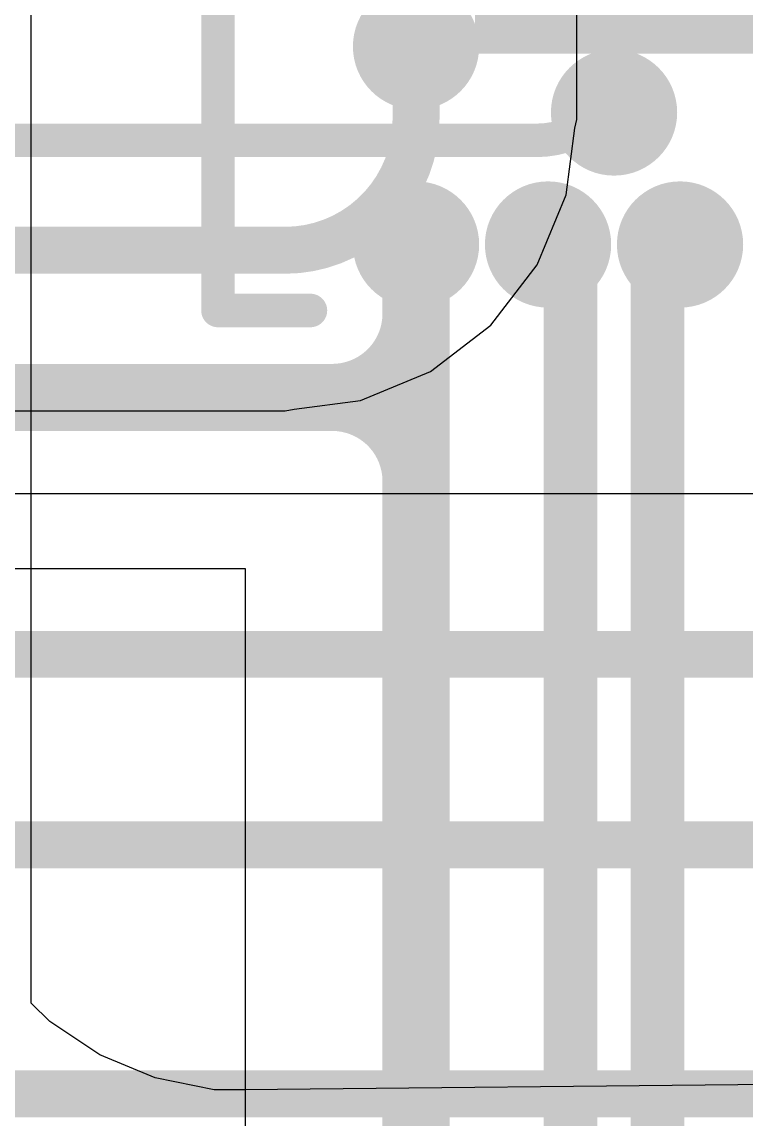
# Model space of a CAD drawing. Header units: inches. Extents: x -2 to 5376, y -4 to 5426.
# Drawn here: x 119.344 to 122.087, y 32.607 to 36.763 of the extents above; entities that cross this region are included whole.
import ezdxf

# ---------------------------------------------------------------- set-up
doc = ezdxf.new("R2010")
doc.units = ezdxf.units.IN
for name, color, linetype in [('Bottom Layer', 5, 'Continuous'), ('Layer 2', 76, 'Continuous'), ('Top Layer', 1, 'Continuous'), ('Top Overlay', 2, 'Continuous'), ('Top Paste', 8, 'Continuous'), ('Top Solder', 216, 'Continuous')]:
    doc.layers.add(name, color=color, linetype=linetype)

# ---------------------------------------------------------------- blocks, each defined once
blk = doc.blocks.new('AQFN_73_EP_7_7__144')
at = {"layer": 'Top Layer'}
blk.add_hatch(color=1, dxfattribs=at).paths.add_polyline_path([(-2.425, 2.425), (2.425, 2.425), (2.425, -2.425), (-2.425, -2.425)])
h = blk.add_hatch(color=1, dxfattribs=at)
edge = h.paths.add_edge_path()
edge.add_arc((-2.75, -2.5), 0.1375, 0, 360)
h = blk.add_hatch(color=1, dxfattribs=at)
edge = h.paths.add_edge_path()
edge.add_arc((-2, -2.75), 0.1375, 0, 360)
h = blk.add_hatch(color=1, dxfattribs=at)
edge = h.paths.add_edge_path()
edge.add_arc((-2.75, -3.25), 0.1375, 0, 360)
h = blk.add_hatch(color=1, dxfattribs=at)
edge = h.paths.add_edge_path()
edge.add_arc((-2.25, -3.25), 0.1375, 0, 360)
h = blk.add_hatch(color=1, dxfattribs=at)
edge = h.paths.add_edge_path()
edge.add_arc((-1.75, -3.25), 0.1375, 0, 360)
at = {"layer": 'Top Paste'}
h = blk.add_hatch(color=8, dxfattribs=at)
edge = h.paths.add_edge_path()
edge.add_arc((-2.75, -2.5), 0.1375, 0, 360)
h = blk.add_hatch(color=8, dxfattribs=at)
edge = h.paths.add_edge_path()
edge.add_arc((-2, -2.75), 0.1375, 0, 360)
h = blk.add_hatch(color=8, dxfattribs=at)
edge = h.paths.add_edge_path()
edge.add_arc((-2.75, -3.25), 0.1375, 0, 360)
h = blk.add_hatch(color=8, dxfattribs=at)
edge = h.paths.add_edge_path()
edge.add_arc((-2.25, -3.25), 0.1375, 0, 360)
h = blk.add_hatch(color=8, dxfattribs=at)
edge = h.paths.add_edge_path()
edge.add_arc((-1.75, -3.25), 0.1375, 0, 360)
at = {"layer": 'Top Solder'}
blk.add_hatch(color=216, dxfattribs=at).paths.add_polyline_path([(-2.5266, 2.5266), (2.5266, 2.5266), (2.5266, -2.5266), (-2.5266, -2.5266)])
h = blk.add_hatch(color=216, dxfattribs=at)
edge = h.paths.add_edge_path()
edge.add_arc((-2.75, -2.5), 0.2391, 0, 360)
h = blk.add_hatch(color=216, dxfattribs=at)
edge = h.paths.add_edge_path()
edge.add_arc((-2, -2.75), 0.2391, 0, 360)
h = blk.add_hatch(color=216, dxfattribs=at)
edge = h.paths.add_edge_path()
edge.add_arc((-2.75, -3.25), 0.2391, 0, 360)
h = blk.add_hatch(color=216, dxfattribs=at)
edge = h.paths.add_edge_path()
edge.add_arc((-2.25, -3.25), 0.2391, 0, 360)
h = blk.add_hatch(color=216, dxfattribs=at)
edge = h.paths.add_edge_path()
edge.add_arc((-1.75, -3.25), 0.2391, 0, 360)
at = {"layer": 'Top Overlay'}
for points in [[(-3.5, -3.5, 0.127, 0.127, 0), (-3.5, -2.15, 0.127, 0.127, 0)], [(-3.5, -3.5, 0.127, 0.127, 0), (-3.15, -3.5, 0.127, 0.127, 0)]]:
    blk.add_lwpolyline(points, format="xyseb", dxfattribs=at)
for points in [[(-3.5318, -3.5, 0.0635, 0.0635, 1), (-3.4683, -3.5, 0.0635, 0.0635, 1)], [(-3.5318, -3.5, 0.0635, 0.0635, 1), (-3.4683, -3.5, 0.0635, 0.0635, 1)], [(-3.1817, -3.5, 0.0635, 0.0635, 1), (-3.1182, -3.5, 0.0635, 0.0635, 1)]]:
    blk.add_lwpolyline(points, format="xyseb", close=True, dxfattribs=at)

msp = doc.modelspace()

# ---------------------------------------------------------------- linework, layer by layer
at = {"layer": 'Bottom Layer'}
for p, q in [((121.4452, 36.3943), (121.4452, 38.1704)), ((121.4385, 36.3606), (121.4452, 36.3943)), ((121.4054, 36.1091), (121.4385, 36.3606)), ((121.2953, 35.8432), (121.4054, 36.1091)), ((121.1201, 35.615), (121.2953, 35.8432)), ((120.8919, 35.4398), (121.1201, 35.615)), ((120.6261, 35.3297), (120.8919, 35.4398)), ((120.3745, 35.2966), (120.6261, 35.3297)), ((115.714, 35.2899), (120.3408, 35.2899)), ((120.3408, 35.2899), (120.3745, 35.2966)), ((123.478, 34.9765), (111.3526, 34.9765))]:
    msp.add_line(p, q, dxfattribs=at)
for points in [[(120.8366, 36.3943, 0.1778, 0.1778, 0), (120.8366, 38.1704, 0.1778, 0.1778, 0)], [(120.8366, 36.3943, 0.1778, 0.1778, -0.414214), (120.3408, 35.8985, 0.1778, 0.1778, 0)], [(115.714, 35.8985, 0.1778, 0.1778, 0), (120.3408, 35.8985, 0.1778, 0.1778, 0)], [(111.2154, 34.3679, 0.1778, 0.1778, 0), (123.5622, 34.3679, 0.1778, 0.1778, 0)], [(112.0137, 33.6459, 0.1778, 0.1778, 0), (124.1305, 33.6459, 0.1778, 0.1778, 0)], [(109.93, 32.7026, 0.1778, 0.1778, 0), (124.6836, 32.7026, 0.1778, 0.1778, 0)]]:
    msp.add_lwpolyline(points, format="xyseb", dxfattribs=at)
for points in [[(120.7922, 36.3943, 0.0889, 0.0889, 1), (120.8811, 36.3943, 0.0889, 0.0889, 1)], [(120.7922, 36.3943, 0.0889, 0.0889, 1), (120.8811, 36.3943, 0.0889, 0.0889, 1)], [(120.2964, 35.8985, 0.0889, 0.0889, 1), (120.3853, 35.8985, 0.0889, 0.0889, 1)], [(120.2964, 35.8985, 0.0889, 0.0889, 1), (120.3853, 35.8985, 0.0889, 0.0889, 1)]]:
    msp.add_lwpolyline(points, format="xyseb", close=True, dxfattribs=at)
at = {"layer": 'Layer 2'}
for p, q in [((119.379, 33.047), (119.379, 38.0618)), ((119.4492, 32.9768), (119.379, 33.047)), ((119.6386, 32.8503), (119.4492, 32.9768)), ((119.849, 32.7631), (119.6386, 32.8503)), ((120.0724, 32.7187), (119.849, 32.7631)), ((124.8366, 32.766), (120.1863, 32.7187)), ((120.1863, 32.7187), (120.0724, 32.7187))]:
    msp.add_line(p, q, dxfattribs=at)
at = {"layer": 'Top Layer'}
for p, q in [((118.9423, 34.6936), (120.1892, 34.6936)), ((120.1892, 34.6936), (120.1892, 26.7441))]:
    msp.add_line(p, q, dxfattribs=at)
for points in [[(121.5465, 36.4204, 0.127, 0.127, -0.198912), (121.2916, 36.3148, 0.127, 0.127, 0)], [(121.5465, 36.4204, 0.127, 0.127, 0), (121.5866, 36.4204, 0.127, 0.127, 0)], [(118.3045, 36.3148, 0.127, 0.127, 0), (121.2916, 36.3148, 0.127, 0.127, 0)], [(120.8366, 35.6586, 0.254, 0.254, 0), (120.8366, 35.9204, 0.254, 0.254, 0)], [(121.3366, 35.9204, 0.2032, 0.2032, -0.414214), (121.4215, 35.8355, 0.2032, 0.2032, 0)], [(121.7517, 35.8355, 0.2032, 0.2032, -0.414214), (121.8366, 35.9204, 0.2032, 0.2032, 0)], [(121.4215, 28.3379, 0.2032, 0.2032, 0), (121.4215, 35.8355, 0.2032, 0.2032, 0)], [(121.7517, 28.3379, 0.2032, 0.2032, 0), (121.7517, 35.8355, 0.2032, 0.2032, 0)], [(120.8366, 35.6586, 0.254, 0.254, -0.414214), (120.5191, 35.3411, 0.254, 0.254, 0)], [(120.8366, 35.0236, 0.254, 0.254, 0), (120.8366, 35.6586, 0.254, 0.254, 0)], [(118.2057, 35.3411, 0.254, 0.254, 0), (120.5191, 35.3411, 0.254, 0.254, 0)], [(120.5191, 35.3411, 0.254, 0.254, -0.414214), (120.8366, 35.0236, 0.254, 0.254, 0)], [(120.8366, 26.7441, 0.254, 0.254, 0), (120.8366, 35.0236, 0.254, 0.254, 0)]]:
    msp.add_lwpolyline(points, format="xyseb", dxfattribs=at)
for points in [[(121.5148, 36.4204, 0.0635, 0.0635, 1), (121.5783, 36.4204, 0.0635, 0.0635, 1)], [(121.5148, 36.4204, 0.0635, 0.0635, 1), (121.5783, 36.4204, 0.0635, 0.0635, 1)], [(121.5548, 36.4204, 0.0635, 0.0635, 1), (121.6183, 36.4204, 0.0635, 0.0635, 1)], [(121.2598, 36.3148, 0.0635, 0.0635, 1), (121.3233, 36.3148, 0.0635, 0.0635, 1)], [(121.2598, 36.3148, 0.0635, 0.0635, 1), (121.3233, 36.3148, 0.0635, 0.0635, 1)], [(120.7731, 35.9204, 0.127, 0.127, 1), (120.9001, 35.9204, 0.127, 0.127, 1)], [(121.2858, 35.9204, 0.1016, 0.1016, 1), (121.3874, 35.9204, 0.1016, 0.1016, 1)], [(121.7858, 35.9204, 0.1016, 0.1016, 1), (121.8874, 35.9204, 0.1016, 0.1016, 1)], [(121.3707, 35.8355, 0.1016, 0.1016, 1), (121.4723, 35.8355, 0.1016, 0.1016, 1)], [(121.3707, 35.8355, 0.1016, 0.1016, 1), (121.4723, 35.8355, 0.1016, 0.1016, 1)], [(121.7009, 35.8355, 0.1016, 0.1016, 1), (121.8025, 35.8355, 0.1016, 0.1016, 1)], [(121.7009, 35.8355, 0.1016, 0.1016, 1), (121.8025, 35.8355, 0.1016, 0.1016, 1)], [(120.7731, 35.6586, 0.127, 0.127, 1), (120.9001, 35.6586, 0.127, 0.127, 1)], [(120.7731, 35.6586, 0.127, 0.127, 1), (120.9001, 35.6586, 0.127, 0.127, 1)], [(120.7731, 35.6586, 0.127, 0.127, 1), (120.9001, 35.6586, 0.127, 0.127, 1)], [(120.4556, 35.3411, 0.127, 0.127, 1), (120.5826, 35.3411, 0.127, 0.127, 1)], [(120.4556, 35.3411, 0.127, 0.127, 1), (120.5826, 35.3411, 0.127, 0.127, 1)], [(120.4556, 35.3411, 0.127, 0.127, 1), (120.5826, 35.3411, 0.127, 0.127, 1)], [(120.7731, 35.0236, 0.127, 0.127, 1), (120.9001, 35.0236, 0.127, 0.127, 1)], [(120.7731, 35.0236, 0.127, 0.127, 1), (120.9001, 35.0236, 0.127, 0.127, 1)], [(120.7731, 35.0236, 0.127, 0.127, 1), (120.9001, 35.0236, 0.127, 0.127, 1)]]:
    msp.add_lwpolyline(points, format="xyseb", close=True, dxfattribs=at)

# ---------------------------------------------------------------- block references
msp.add_blockref('AQFN_73_EP_7_7__144', (123.5866, 39.1704))

doc.saveas('drawing.dxf')
